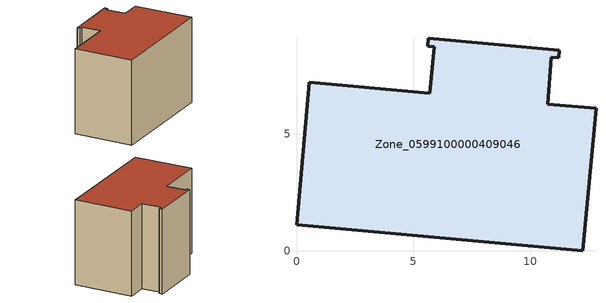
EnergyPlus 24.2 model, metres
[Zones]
Zone_0599100000409046
 floor ground (C_G): 5.6,8.74 5.64,9.09 11.23,8.56 11.21,8.24 10.89,8.26 10.73,6.27 12.8,6.08 12.24,0 0,1.12 0.55,7.19 5.7,6.72 5.88,8.72 z0
 wall outside (C_F): 12.24,0 12.8,6.08 10.73,6.27 10.89,8.26 11.21,8.24 11.23,8.56 5.64,9.09 5.6,8.74 5.88,8.72 5.7,6.72 0.55,7.19 0,1.12 12.24,0 z0:8.71
 roof outside (C_R): 5.88,8.72 5.7,6.72 0.55,7.19 0,1.12 12.24,0 12.8,6.08 10.73,6.27 10.89,8.26 11.21,8.24 11.23,8.56 5.64,9.09 5.6,8.74 z8.71
[BUILDING]
Pand.0599100000409046: North Axis=0; Terrain=City; Loads Convergence Tolerance Value=0.04; Temperature Convergence Tolerance Value=0.4; Solar Distribution=FullExterior; Maximum Number of Warmup Days=25; Minimum Number of Warmup Days=1
[Site:Location]
Rotterdam.The.Hague.AP_ZH_NLD Design_Conditions: Latitude=51.96; Longitude=4.45; Time Zone=1; Elevation=-4.5
[SITE:GROUNDTEMPERATURE:BUILDINGSURFACE]
18, 18, 18, 18, 18, 18, 18, 18, 18, 18, 18, 18
[MATERIAL] Thermal Absorptance=0.9; Solar Absorptance=0.7; Visible Absorptance=0.7
Name | Roughness | Thickness | Conductivity | Density | Specific Heat
G.TC.1992-2005 | MediumSmooth | 0.15 | 0.06 | 540 | 1210
F.TC.1992-2005 | Rough | 0.3 | 0.12 | 1920 | 840
R.TC.1992-2005 | MediumRough | 0.2 | 0.08 | 1500 | 1000
[CONSTRUCTION]
C_G: G.TC.1992-2005
C_F: F.TC.1992-2005
C_R: R.TC.1992-2005
[ZONE]
Zone_0599100000409046: Type=1; Multiplier=1; Ceiling Height=Autocalculate; Volume=Autocalculate; Floor Area=autocalculate; Part of Total Floor Area=Yes
[ZONEINFILTRATION:DESIGNFLOWRATE]
Infil_Zone_0599100000409046: Zone or ZoneList or Space or SpaceList=Zone_0599100000409046; Schedule=AlwaysOn; Design Flow Rate Calculation Method=Flow/Area; Flow Rate per Floor Area=0.0015; Constant Term Coefficient=1; Temperature Term Coefficient=0; Velocity Term Coefficient=0; Velocity Squared Term Coefficient=0
[HVACTEMPLATE:ZONE:IDEALLOADSAIRSYSTEM]
Zone_0599100000409046: Maximum Heating Supply Air Temperature=50; Minimum Cooling Supply Air Temperature=13; Maximum Heating Supply Air Humidity Ratio=0.0156; Minimum Cooling Supply Air Humidity Ratio=0.0077; Heating Limit=NoLimit; Cooling Limit=NoLimit; Dehumidification Control Type=ConstantSensibleHeatRatio; Cooling Sensible Heat Ratio=0.7; Dehumidification Setpoint=60; Humidification Control Type=None; Humidification Setpoint=30; Outdoor Air Method=None; Outdoor Air Flow Rate per Person=0.00944; Outdoor Air Flow Rate per Zone Floor Area=0; Outdoor Air Flow Rate per Zone=0; Demand Controlled Ventilation Type=None; Outdoor Air Economizer Type=NoEconomizer; Heat Recovery Type=None; Sensible Heat Recovery Effectiveness=0.7; Latent Heat Recovery Effectiveness=0.65
[ZONECONTROL:THERMOSTAT]
ThermostatControl_Zone_0599100000409046: Zone or ZoneList=Zone_0599100000409046; Control Type Schedule=DualSetpointControlType; Control 1=Thermostat_Zone_0599100000409046; Temperature Difference Between Cutout And Setpoint=0
[THERMOSTATSETPOINT:DUALSETPOINT]
Thermostat_Zone_0599100000409046: Heating Setpoint Temperature Schedule=HeatingSetpoint_Zone_0599100000409046; Cooling Setpoint Temperature Schedule=CoolingSetpoint_Zone_0599100000409046
[SCHEDULE:COMPACT]
HeatingSetpoint_Zone_0599100000409046: Through: 12/31, For: AllDays, Until: 24:00, 21
CoolingSetpoint_Zone_0599100000409046: Through: 12/31, For: AllDays, Until: 24:00, 24
DualSetpointControlType: Through: 12/31, For: AllDays, Until: 24:00, 4
AlwaysOn: Through: 12/31, For: AllDays, Until: 24:00, 1
